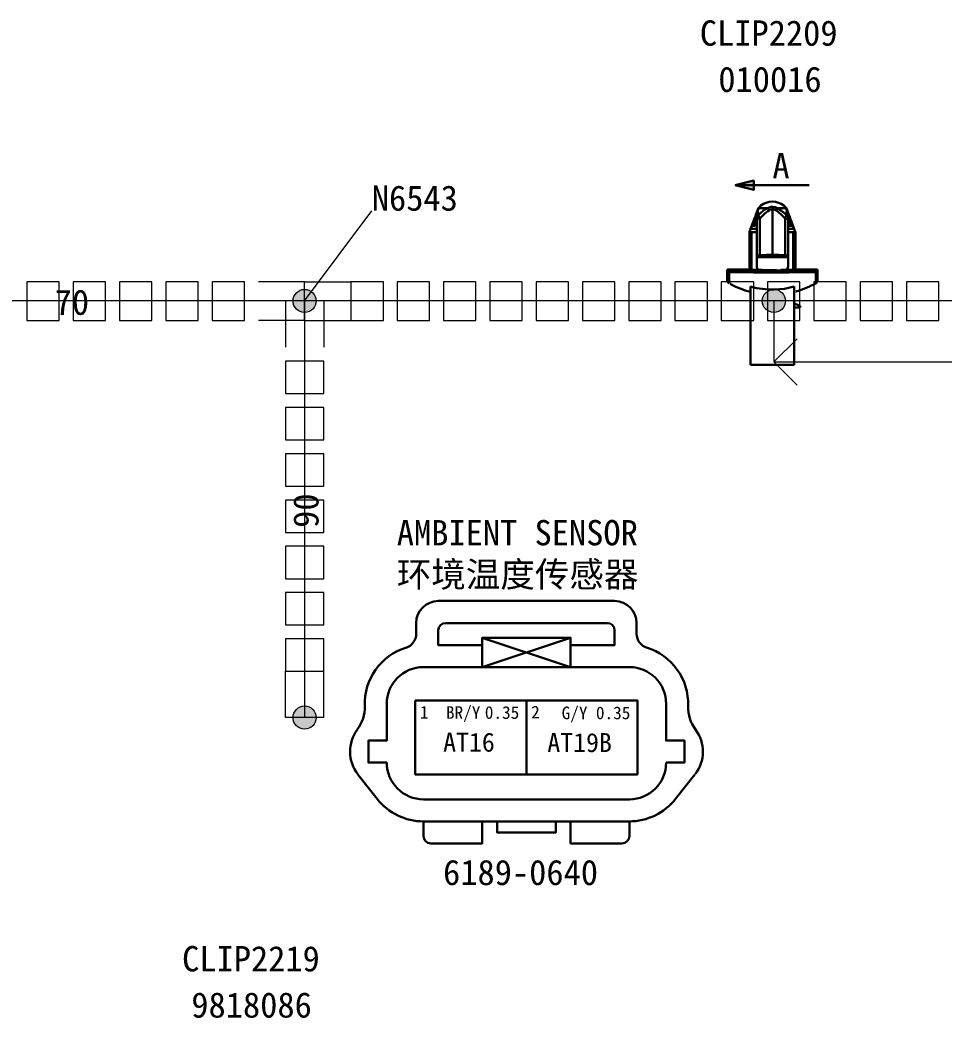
# Model space of a CAD drawing. Header units: millimetres. Extents: x 6 to 3615, y -854 to 0.
# Drawn here: x 1973.8 to 2073.6, y -542.7 to -434.8 of the extents above; entities that cross this region are included whole.
import ezdxf

# ---------------------------------------------------------------- set-up
doc = ezdxf.new("R2010")
doc.units = ezdxf.units.MM
doc.styles.add('4eff5b8b_Style', font='simfang.ttf')

msp = doc.modelspace()

# ---------------------------------------------------------------- hatches: boundary and pattern name
msp.add_hatch(color=256).paths.add_polyline_path([(2053.06, -453.19), (2051.06, -452.69), (2053.06, -452.19)])
h = msp.add_hatch(color=256)
edge = h.paths.add_edge_path()
edge.add_arc((2004.56, -465.19), 1.25, 0, 360)
h = msp.add_hatch(color=256)
edge = h.paths.add_edge_path()
edge.add_arc((2004.56, -465.19), 1.25, 0, 360)
h = msp.add_hatch(color=256)
edge = h.paths.add_edge_path()
edge.add_arc((2055.24, -465.19), 1.25, 0, 360)
h = msp.add_hatch(color=256)
edge = h.paths.add_edge_path()
edge.add_arc((2055.24, -465.19), 1.25, 0, 360)
h = msp.add_hatch(color=256)
edge = h.paths.add_edge_path()
edge.add_arc((2004.56, -510.19), 1.25, 0, 360)
h = msp.add_hatch(color=256)
edge = h.paths.add_edge_path()
edge.add_arc((2004.56, -510.19), 1.25, 0, 360)

# ---------------------------------------------------------------- linework, layer by layer
at = {"linetype": 'Continuous', "lineweight": 30}
for p, q in [((2051.06, -452.69), (2053.06, -452.19)), ((2051.06, -452.69), (2053.06, -452.19)), ((2051.06, -452.69), (2053.06, -453.19)), ((2053.06, -453.19), (2051.06, -452.69)), ((2053.06, -452.19), (2053.06, -453.19)), ((2053.06, -452.19), (2053.06, -453.19))]:
    msp.add_line(p, q, dxfattribs=at)
at = {"linetype": 'Continuous', "lineweight": 0}
for p, q in [((1978.06, -463.11), (1974.56, -463.11)), ((1974.56, -463.11), (1974.56, -467.28)), ((1978.06, -467.28), (1978.06, -463.11)), ((1983.06, -463.11), (1979.56, -463.11)), ((1979.56, -463.11), (1979.56, -467.28)), ((1983.06, -467.28), (1983.06, -463.11)), ((1988.06, -463.11), (1984.56, -463.11)), ((1984.56, -463.11), (1984.56, -467.28)), ((1988.06, -467.28), (1988.06, -463.11)), ((1993.06, -463.11), (1989.56, -463.11)), ((1989.56, -463.11), (1989.56, -467.28)), ((1993.06, -467.28), (1993.06, -463.11)), ((1998.06, -463.11), (1994.56, -463.11)), ((1994.56, -463.11), (1994.56, -467.28)), ((1998.06, -467.28), (1998.06, -463.11)), ((2013.06, -463.11), (2009.56, -463.11)), ((2009.56, -463.11), (2009.56, -467.28)), ((2013.06, -467.28), (2013.06, -463.11)), ((2018.06, -463.11), (2014.56, -463.11)), ((2014.56, -463.11), (2014.56, -467.28)), ((2018.06, -467.28), (2018.06, -463.11)), ((2023.06, -463.11), (2019.56, -463.11)), ((2019.56, -463.11), (2019.56, -467.28)), ((2023.06, -467.28), (2023.06, -463.11)), ((2028.06, -463.11), (2024.56, -463.11)), ((2024.56, -463.11), (2024.56, -467.28)), ((2028.06, -467.28), (2028.06, -463.11)), ((2033.06, -463.11), (2029.56, -463.11)), ((2029.56, -463.11), (2029.56, -467.28)), ((2033.06, -467.28), (2033.06, -463.11)), ((2038.06, -463.11), (2034.56, -463.11)), ((2034.56, -463.11), (2034.56, -467.28)), ((2038.06, -467.28), (2038.06, -463.11)), ((2043.06, -463.11), (2039.56, -463.11)), ((2039.56, -463.11), (2039.56, -467.28)), ((2043.06, -467.28), (2043.06, -463.11)), ((2048.06, -463.11), (2044.56, -463.11)), ((2044.56, -463.11), (2044.56, -467.28)), ((2048.06, -467.28), (2048.06, -463.11)), ((2053.06, -463.11), (2049.56, -463.11)), ((2049.56, -463.11), (2049.56, -467.28)), ((2053.06, -467.28), (2053.06, -463.11)), ((2058.06, -463.11), (2054.56, -463.11)), ((2054.56, -463.11), (2054.56, -467.28)), ((2058.06, -467.28), (2058.06, -463.11)), ((2063.06, -463.11), (2059.56, -463.11)), ((2059.56, -463.11), (2059.56, -467.28)), ((2063.06, -467.28), (2063.06, -463.11)), ((2068.06, -463.11), (2064.56, -463.11)), ((2064.56, -463.11), (2064.56, -467.28)), ((2068.06, -467.28), (2068.06, -463.11)), ((2073.06, -463.11), (2069.56, -463.11)), ((2069.56, -463.11), (2069.56, -467.28)), ((2073.06, -467.28), (2073.06, -463.11)), ((1974.56, -467.28), (1978.06, -467.28)), ((1974.56, -467.28), (1974.56, -467.28)), ((1979.56, -467.28), (1983.06, -467.28)), ((1979.56, -467.28), (1979.56, -467.28)), ((1984.56, -467.28), (1988.06, -467.28)), ((1984.56, -467.28), (1984.56, -467.28)), ((1989.56, -467.28), (1993.06, -467.28)), ((1989.56, -467.28), (1989.56, -467.28)), ((1994.56, -467.28), (1998.06, -467.28)), ((1994.56, -467.28), (1994.56, -467.28)), ((2009.56, -467.28), (2013.06, -467.28)), ((2009.56, -467.28), (2009.56, -467.28)), ((2014.56, -467.28), (2018.06, -467.28)), ((2014.56, -467.28), (2014.56, -467.28)), ((2019.56, -467.28), (2023.06, -467.28)), ((2019.56, -467.28), (2019.56, -467.28)), ((2024.56, -467.28), (2028.06, -467.28)), ((2024.56, -467.28), (2024.56, -467.28)), ((2029.56, -467.28), (2033.06, -467.28)), ((2029.56, -467.28), (2029.56, -467.28)), ((2034.56, -467.28), (2038.06, -467.28)), ((2034.56, -467.28), (2034.56, -467.28)), ((2039.56, -467.28), (2043.06, -467.28)), ((2039.56, -467.28), (2039.56, -467.28)), ((2044.56, -467.28), (2048.06, -467.28)), ((2044.56, -467.28), (2044.56, -467.28)), ((2049.56, -467.28), (2053.06, -467.28)), ((2049.56, -467.28), (2049.56, -467.28)), ((2054.56, -467.28), (2058.06, -467.28)), ((2054.56, -467.28), (2054.56, -467.28)), ((2059.56, -467.28), (2063.06, -467.28)), ((2059.56, -467.28), (2059.56, -467.28)), ((2064.56, -467.28), (2068.06, -467.28)), ((2064.56, -467.28), (2064.56, -467.28)), ((2069.56, -467.28), (2073.06, -467.28)), ((2069.56, -467.28), (2069.56, -467.28)), ((2006.65, -471.69), (2002.48, -471.69)), ((2002.48, -471.69), (2002.48, -475.19)), ((2006.65, -475.19), (2006.65, -471.69)), ((2002.48, -475.19), (2006.65, -475.19)), ((2006.65, -475.19), (2006.65, -475.19)), ((2006.65, -476.69), (2002.48, -476.69)), ((2002.48, -476.69), (2002.48, -480.19)), ((2006.65, -480.19), (2006.65, -476.69)), ((2002.48, -480.19), (2006.65, -480.19)), ((2006.65, -480.19), (2006.65, -480.19)), ((2006.65, -481.69), (2002.48, -481.69)), ((2002.48, -481.69), (2002.48, -485.19)), ((2006.65, -485.19), (2006.65, -481.69)), ((2002.48, -485.19), (2006.65, -485.19)), ((2006.65, -485.19), (2006.65, -485.19)), ((2006.65, -486.69), (2002.48, -486.69)), ((2002.48, -486.69), (2002.48, -490.19)), ((2006.65, -490.19), (2006.65, -486.69)), ((2002.48, -490.19), (2006.65, -490.19)), ((2006.65, -490.19), (2006.65, -490.19)), ((2006.65, -491.69), (2002.48, -491.69)), ((2002.48, -491.69), (2002.48, -495.19)), ((2006.65, -495.19), (2006.65, -491.69)), ((2002.48, -495.19), (2006.65, -495.19)), ((2006.65, -495.19), (2006.65, -495.19)), ((2006.65, -496.69), (2002.48, -496.69)), ((2002.48, -496.69), (2002.48, -500.19)), ((2006.65, -500.19), (2006.65, -496.69)), ((2002.48, -500.19), (2006.65, -500.19)), ((2006.65, -500.19), (2006.65, -500.19)), ((2006.65, -501.69), (2002.48, -501.69)), ((2002.48, -501.69), (2002.48, -505.19)), ((2006.65, -505.19), (2006.65, -501.69)), ((2002.48, -505.19), (2006.65, -505.19)), ((2006.65, -505.19), (2006.65, -505.19))]:
    msp.add_line(p, q, dxfattribs=at)
at = {"linetype": 'Continuous', "lineweight": 30}
msp.add_lwpolyline([(2051.06, -452.69), (2053.06, -452.19), (2053.06, -453.19)], close=True, dxfattribs=at)
for points in [[(2059.06, -452.69), (2051.06, -452.69)], [(2053.84, -454.89), (2053.6, -455.12)], [(2054.11, -454.7), (2053.84, -454.89)], [(2054.42, -454.57), (2054.11, -454.7)], [(2054.74, -454.48), (2054.42, -454.57)], [(2055.08, -454.45), (2054.74, -454.48)], [(2054.96, -455.02), (2055.08, -455.02)], [(2055.41, -454.48), (2055.08, -454.45)], [(2055.08, -455.02), (2055.08, -455.14)], [(2055.08, -455.02), (2055.28, -455.04)], [(2055.74, -454.57), (2055.41, -454.48)], [(2056.04, -454.7), (2055.74, -454.57)], [(2056.32, -454.89), (2056.04, -454.7)], [(2056.56, -455.12), (2056.32, -454.89)], [(2053.18, -456.17), (2053.24, -456.01)], [(2053.24, -456.01), (2053.18, -456.17)], [(2053.29, -455.88), (2053.24, -456.01)], [(2053.25, -456.34), (2053.3, -456.09)], [(2053.29, -455.88), (2053.43, -455.5)], [(2053.29, -455.88), (2053.32, -455.79)], [(2053.3, -455.91), (2053.29, -455.88)], [(2053.33, -455.94), (2053.3, -455.91)], [(2053.3, -456.09), (2053.33, -455.94)], [(2053.32, -455.79), (2053.35, -455.7)], [(2053.35, -455.83), (2053.33, -455.94)], [(2053.33, -455.94), (2053.37, -455.94)], [(2053.43, -455.5), (2053.35, -455.7)], [(2053.35, -455.7), (2053.39, -455.63)], [(2053.36, -455.71), (2053.35, -455.7)], [(2053.38, -455.72), (2053.35, -455.83)], [(2053.36, -455.71), (2053.38, -455.72)], [(2053.37, -455.94), (2053.39, -455.94)], [(2053.38, -455.72), (2053.39, -455.69)], [(2053.39, -455.69), (2053.44, -455.6)], [(2053.41, -455.6), (2053.39, -455.63)], [(2053.41, -455.64), (2053.39, -455.69)], [(2053.41, -455.74), (2053.39, -455.83)], [(2053.39, -455.83), (2053.39, -455.94)], [(2053.39, -456.14), (2053.39, -455.94)], [(2053.39, -455.94), (2053.39, -456.41)], [(2053.39, -456.14), (2053.4, -456.07)], [(2053.43, -456), (2053.4, -456.07)], [(2053.41, -455.6), (2053.44, -455.57)], [(2053.43, -455.66), (2053.41, -455.74)], [(2053.46, -455.42), (2053.43, -455.5)], [(2053.43, -455.5), (2053.46, -455.42)], [(2053.47, -455.59), (2053.43, -455.66)], [(2053.49, -455.94), (2053.43, -456)], [(2053.44, -455.57), (2053.46, -455.55)], [(2053.44, -455.6), (2053.46, -455.58)], [(2053.46, -455.42), (2053.5, -455.32)], [(2053.46, -455.55), (2053.47, -455.54)], [(2053.46, -455.58), (2053.47, -455.57)], [(2053.47, -455.54), (2053.48, -455.54)], [(2053.47, -455.57), (2053.48, -455.56)], [(2053.48, -455.58), (2053.47, -455.59)], [(2053.47, -455.59), (2053.48, -455.58)], [(2053.48, -455.54), (2053.49, -455.54)], [(2053.48, -455.58), (2053.49, -455.56)], [(2053.48, -455.56), (2053.48, -455.57)], [(2053.48, -455.56), (2053.48, -455.56)], [(2053.48, -455.56), (2053.48, -455.56)], [(2053.48, -455.56), (2053.48, -455.56)], [(2053.48, -455.57), (2053.48, -455.58)], [(2053.49, -455.53), (2053.5, -455.53)], [(2053.49, -455.54), (2053.49, -455.53)], [(2053.49, -455.55), (2053.5, -455.54)], [(2053.49, -455.56), (2053.49, -455.55)], [(2053.57, -455.89), (2053.49, -455.94)], [(2053.52, -455.25), (2053.5, -455.32)], [(2053.51, -455.27), (2053.5, -455.32)], [(2053.5, -455.46), (2053.54, -455.32)], [(2053.51, -455.45), (2053.5, -455.46)], [(2053.5, -455.46), (2053.5, -455.53)], [(2053.5, -455.54), (2053.5, -455.53)], [(2053.54, -455.21), (2053.51, -455.27)], [(2053.52, -455.25), (2053.51, -455.27)], [(2053.51, -455.45), (2053.52, -455.52)], [(2053.54, -455.21), (2053.52, -455.25)], [(2053.54, -455.22), (2053.52, -455.25)], [(2053.52, -455.52), (2053.54, -455.66)], [(2053.54, -455.21), (2053.59, -455.13)], [(2053.59, -455.16), (2053.54, -455.21)], [(2053.56, -455.26), (2053.54, -455.32)], [(2053.54, -455.66), (2053.57, -455.89)], [(2053.56, -455.26), (2053.58, -455.19)], [(2053.6, -455.12), (2053.57, -455.17)], [(2053.57, -455.89), (2053.84, -455.65)], [(2053.57, -455.91), (2053.57, -455.89)], [(2053.61, -456.01), (2053.57, -455.91)], [(2053.59, -455.16), (2053.58, -455.19)], [(2053.59, -455.13), (2053.6, -455.12)], [(2053.59, -455.16), (2053.59, -455.13)], [(2053.65, -455.16), (2053.59, -455.16)], [(2053.66, -456.12), (2053.61, -456.01)], [(2053.65, -455.16), (2053.76, -455.16)], [(2053.71, -456.27), (2053.98, -456.01)], [(2053.76, -455.16), (2053.91, -455.16)], [(2053.84, -455.65), (2054.09, -455.45)], [(2053.91, -455.16), (2054.1, -455.16)], [(2053.98, -456.01), (2054.29, -455.72)], [(2054.28, -455.31), (2054.09, -455.45)], [(2054.33, -455.16), (2054.1, -455.16)], [(2054.28, -455.31), (2054.43, -455.23)], [(2054.29, -455.72), (2054.39, -455.63)], [(2054.58, -455.16), (2054.33, -455.16)], [(2054.39, -455.63), (2054.58, -455.48)], [(2054.43, -455.23), (2054.58, -455.16)], [(2054.73, -455.08), (2054.58, -455.16)], [(2054.67, -455.27), (2054.58, -455.16)], [(2054.58, -455.48), (2054.75, -455.37)], [(2054.75, -455.37), (2054.67, -455.27)], [(2054.84, -455.04), (2054.73, -455.08)], [(2054.75, -455.37), (2054.78, -455.35)], [(2054.78, -455.35), (2054.92, -455.3)], [(2054.84, -455.04), (2054.96, -455.02)], [(2054.92, -455.3), (2055.08, -455.28)], [(2055.08, -455.14), (2055.08, -455.28)], [(2055.08, -455.28), (2055.08, -460.21)], [(2055.12, -455.28), (2055.08, -455.28)], [(2055.27, -455.31), (2055.12, -455.28)], [(2055.41, -455.37), (2055.27, -455.31)], [(2055.28, -455.04), (2055.38, -455.06)], [(2055.38, -455.06), (2055.48, -455.1)], [(2055.49, -455.25), (2055.41, -455.37)], [(2055.41, -455.37), (2055.55, -455.46)], [(2055.48, -455.1), (2055.58, -455.16)], [(2055.58, -455.16), (2055.49, -455.25)], [(2055.55, -455.46), (2055.74, -455.61)], [(2055.58, -455.16), (2055.79, -455.26)], [(2055.83, -455.16), (2055.58, -455.16)], [(2055.74, -455.61), (2056.07, -455.9)], [(2055.79, -455.26), (2056.07, -455.44)], [(2055.83, -455.16), (2056.05, -455.16)], [(2056.05, -455.16), (2056.24, -455.16)], [(2056.07, -455.44), (2056.28, -455.62)], [(2056.07, -455.9), (2056.45, -456.27)], [(2056.4, -455.16), (2056.24, -455.16)], [(2056.28, -455.62), (2056.59, -455.89)], [(2056.51, -455.16), (2056.4, -455.16)], [(2056.57, -455.16), (2056.51, -455.16)], [(2056.51, -456.1), (2056.55, -455.98)], [(2056.55, -455.98), (2056.59, -455.89)], [(2056.56, -455.12), (2056.56, -455.13)], [(2056.56, -455.12), (2056.59, -455.17)], [(2056.56, -455.13), (2056.61, -455.21)], [(2056.56, -455.13), (2056.57, -455.16)], [(2056.58, -455.19), (2056.57, -455.16)], [(2056.57, -455.16), (2056.61, -455.21)], [(2056.6, -455.25), (2056.58, -455.19)], [(2056.59, -455.89), (2056.6, -455.79)], [(2056.59, -455.89), (2056.67, -455.94)], [(2056.61, -455.31), (2056.6, -455.25)], [(2056.6, -455.79), (2056.62, -455.6)], [(2056.61, -455.21), (2056.63, -455.25)], [(2056.61, -455.21), (2056.64, -455.27)], [(2056.66, -455.46), (2056.61, -455.31)], [(2056.65, -455.45), (2056.62, -455.6)], [(2056.63, -455.25), (2056.64, -455.27)], [(2056.64, -455.27), (2056.63, -455.25)], [(2056.63, -455.25), (2056.64, -455.27)], [(2056.64, -455.27), (2056.66, -455.32)], [(2056.65, -455.45), (2056.66, -455.46)], [(2056.69, -455.39), (2056.66, -455.32)], [(2056.66, -455.53), (2056.66, -455.46)], [(2056.66, -455.53), (2056.66, -455.54)], [(2056.66, -455.53), (2056.66, -455.53)], [(2056.67, -455.54), (2056.66, -455.53)], [(2056.66, -455.54), (2056.66, -455.55)], [(2056.66, -455.55), (2056.67, -455.56)], [(2056.68, -455.54), (2056.67, -455.54)], [(2056.67, -455.56), (2056.68, -455.58)], [(2056.67, -455.56), (2056.67, -455.57)], [(2056.67, -455.56), (2056.67, -455.56)], [(2056.68, -455.56), (2056.67, -455.56)], [(2056.67, -455.57), (2056.68, -455.59)], [(2056.73, -456), (2056.67, -455.94)], [(2056.69, -455.55), (2056.68, -455.54)], [(2056.68, -455.56), (2056.68, -455.56)], [(2056.68, -455.56), (2056.68, -455.56)], [(2056.69, -455.57), (2056.68, -455.56)], [(2056.68, -455.58), (2056.68, -455.59)], [(2056.72, -455.67), (2056.68, -455.59)], [(2056.69, -455.39), (2056.72, -455.48)], [(2056.72, -455.48), (2056.69, -455.39)], [(2056.69, -455.55), (2056.71, -455.56)], [(2056.69, -455.57), (2056.7, -455.58)], [(2056.7, -455.58), (2056.7, -455.58)], [(2056.73, -455.62), (2056.7, -455.58)], [(2056.73, -455.59), (2056.71, -455.56)], [(2056.76, -455.6), (2056.72, -455.48)], [(2056.72, -455.67), (2056.75, -455.75)], [(2056.76, -455.62), (2056.73, -455.59)], [(2056.77, -455.72), (2056.73, -455.62)], [(2056.76, -456.07), (2056.73, -456)], [(2056.75, -455.75), (2056.77, -455.84)], [(2056.86, -455.88), (2056.76, -455.6)], [(2056.8, -455.7), (2056.76, -455.6)], [(2056.8, -455.7), (2056.76, -455.62)], [(2056.77, -456.14), (2056.76, -456.07)], [(2056.77, -455.72), (2056.79, -455.71)], [(2056.81, -455.83), (2056.77, -455.72)], [(2056.77, -455.94), (2056.77, -455.84)], [(2056.77, -455.94), (2056.77, -456.14)], [(2056.79, -455.94), (2056.77, -455.94)], [(2056.79, -455.71), (2056.8, -455.7)], [(2056.83, -455.94), (2056.79, -455.94)], [(2056.82, -455.75), (2056.8, -455.7)], [(2056.83, -455.94), (2056.81, -455.83)], [(2056.86, -455.88), (2056.82, -455.75)], [(2056.86, -455.91), (2056.83, -455.94)], [(2056.87, -456.13), (2056.83, -455.94)], [(2056.86, -455.88), (2056.86, -455.91)], [(2056.89, -455.94), (2056.86, -455.88)], [(2056.95, -456.1), (2056.89, -455.94)], [(2052.96, -456.76), (2052.72, -457.4)], [(2052.88, -457.11), (2052.82, -457.18)], [(2052.97, -457.07), (2052.88, -457.11)], [(2053.04, -456.55), (2052.96, -456.76)], [(2052.96, -456.76), (2052.99, -456.76)], [(2053.06, -457.06), (2052.97, -457.07)], [(2052.99, -456.76), (2053.06, -456.79)], [(2053.11, -456.35), (2053.04, -456.55)], [(2053.06, -456.79), (2053.15, -456.82)], [(2053.15, -456.82), (2053.06, -457.06)], [(2053.06, -457.06), (2053.15, -457.06)], [(2053.18, -456.17), (2053.11, -456.35)], [(2053.2, -456.57), (2053.15, -456.82)], [(2053.15, -456.82), (2053.15, -457.06)], [(2053.22, -457.05), (2053.15, -457.06)], [(2053.25, -456.34), (2053.2, -456.57)], [(2053.22, -457.05), (2053.29, -457.04)], [(2053.29, -457.04), (2053.34, -457.02)], [(2053.34, -457.02), (2053.37, -457.01)], [(2053.37, -457.01), (2053.39, -457.01)], [(2053.39, -456.18), (2053.39, -456.14)], [(2053.39, -456.28), (2053.39, -456.18)], [(2053.39, -456.41), (2053.39, -456.28)], [(2053.39, -456.41), (2053.41, -456.36)], [(2053.39, -460.34), (2053.39, -456.41)], [(2053.39, -457.01), (2053.39, -457.04)], [(2053.39, -457.1), (2053.39, -457.12)], [(2053.41, -456.36), (2053.47, -456.32)], [(2053.57, -456.29), (2053.47, -456.32)], [(2053.57, -456.29), (2053.68, -456.27)], [(2053.71, -456.27), (2053.66, -456.12)], [(2053.68, -456.27), (2053.71, -456.27)], [(2053.71, -460.24), (2053.71, -456.27)], [(2056.45, -456.27), (2056.46, -456.23)], [(2056.45, -460.24), (2056.45, -456.27)], [(2056.57, -456.28), (2056.45, -456.27)], [(2056.46, -456.23), (2056.51, -456.1)], [(2056.68, -456.32), (2056.57, -456.28)], [(2056.75, -456.36), (2056.68, -456.32)], [(2056.75, -456.36), (2056.77, -456.41)], [(2056.77, -456.14), (2056.77, -456.24)], [(2056.77, -456.24), (2056.77, -456.36)], [(2056.77, -456.36), (2056.77, -456.41)], [(2056.77, -457.3), (2056.77, -456.41)], [(2056.77, -456.41), (2056.77, -460.34)], [(2056.78, -457.01), (2056.77, -457.01)], [(2056.77, -457.08), (2056.77, -457.04)], [(2056.77, -457.04), (2056.77, -457.04)], [(2056.82, -457.02), (2056.78, -457.01)], [(2056.87, -457.04), (2056.82, -457.02)], [(2056.91, -456.34), (2056.87, -456.13)], [(2056.93, -457.05), (2056.87, -457.04)], [(2056.95, -456.52), (2056.91, -456.34)], [(2057.01, -457.06), (2056.93, -457.05)], [(2057.01, -456.27), (2056.95, -456.1)], [(2056.98, -456.67), (2056.95, -456.52)], [(2057.01, -456.82), (2056.98, -456.67)], [(2057.1, -456.5), (2057.01, -456.27)], [(2057.01, -456.27), (2057.1, -456.5)], [(2057.01, -456.82), (2057.1, -456.79)], [(2057.01, -456.82), (2057.1, -457.06)], [(2057.01, -457.06), (2057.01, -456.82)], [(2057.01, -457.06), (2057.1, -457.06)], [(2057.19, -456.76), (2057.1, -456.5)], [(2057.1, -456.79), (2057.17, -456.76)], [(2057.1, -457.06), (2057.16, -457.07)], [(2057.16, -457.07), (2057.21, -457.08)], [(2057.19, -456.76), (2057.17, -456.76)], [(2057.43, -457.4), (2057.19, -456.76)], [(2057.21, -457.08), (2057.29, -457.13)], [(2057.29, -457.13), (2057.35, -457.2)], [(2052.61, -457.7), (2052.6, -457.79)], [(2052.6, -461.8), (2052.6, -457.79)], [(2052.61, -457.7), (2052.68, -457.53)], [(2052.63, -457.65), (2052.61, -457.7)], [(2052.63, -457.65), (2052.68, -457.53)], [(2052.69, -457.71), (2052.63, -457.65)], [(2052.68, -457.53), (2052.72, -457.4)], [(2052.78, -457.74), (2052.69, -457.71)], [(2052.77, -457.27), (2052.72, -457.4)], [(2053.39, -457.4), (2052.72, -457.4)], [(2052.82, -457.18), (2052.77, -457.27)], [(2052.78, -457.74), (2052.83, -457.74)], [(2053.39, -457.74), (2052.83, -457.74)], [(2052.83, -461.81), (2052.83, -457.74)], [(2056.77, -457.3), (2056.77, -457.29)], [(2057.43, -457.4), (2056.77, -457.4)], [(2057.32, -457.74), (2056.77, -457.74)], [(2057.32, -457.74), (2057.42, -457.73)], [(2057.32, -461.81), (2057.32, -457.74)], [(2057.39, -457.3), (2057.35, -457.2)], [(2057.39, -457.3), (2057.43, -457.4)], [(2057.42, -457.73), (2057.5, -457.68)], [(2057.48, -457.53), (2057.43, -457.4)], [(2057.52, -457.65), (2057.48, -457.53)], [(2057.52, -457.65), (2057.5, -457.68)], [(2057.52, -457.65), (2057.54, -457.7)], [(2057.54, -457.7), (2057.56, -457.79)], [(2057.56, -461.8), (2057.56, -457.79)], [(2053.4, -460.31), (2053.39, -460.34)], [(2053.39, -460.44), (2053.39, -460.34)], [(2053.39, -460.34), (2053.39, -460.44)], [(2053.45, -460.28), (2053.4, -460.31)], [(2053.52, -460.26), (2053.45, -460.28)], [(2053.61, -460.24), (2053.52, -460.26)], [(2053.71, -460.24), (2053.61, -460.24)], [(2054.39, -460.21), (2053.71, -460.24)], [(2055.08, -460.21), (2054.39, -460.21)], [(2055.77, -460.21), (2055.08, -460.21)], [(2056.45, -460.24), (2055.77, -460.21)], [(2056.55, -460.24), (2056.45, -460.24)], [(2056.64, -460.26), (2056.55, -460.24)], [(2056.71, -460.28), (2056.64, -460.26)], [(2056.76, -460.31), (2056.71, -460.28)], [(2056.77, -460.34), (2056.76, -460.31)], [(2056.77, -460.34), (2056.77, -460.44)], [(2055.08, -460.44), (2053.39, -460.44)], [(2053.39, -461.46), (2053.39, -460.44)], [(2053.4, -461.58), (2053.39, -461.46)], [(2055.08, -460.44), (2056.77, -460.44)], [(2056.75, -461.58), (2056.77, -461.46)], [(2056.77, -460.44), (2056.77, -461.46)], [(2050.21, -461.81), (2050.2, -461.83)], [(2050.23, -461.92), (2050.2, -461.83)], [(2050.2, -461.83), (2050.2, -462.02)], [(2050.2, -462.02), (2050.2, -462.26)], [(2050.2, -462.02), (2050.2, -462.23)], [(2050.2, -462.46), (2050.2, -462.23)], [(2050.2, -462.26), (2050.2, -462.23)], [(2050.2, -462.26), (2050.2, -462.46)], [(2050.2, -462.46), (2050.2, -462.62)], [(2050.21, -461.81), (2050.26, -461.79)], [(2050.27, -461.98), (2050.23, -461.92)], [(2050.57, -461.78), (2050.26, -461.79)], [(2050.26, -461.79), (2050.26, -461.81)], [(2050.26, -461.81), (2050.27, -461.83)], [(2050.27, -461.83), (2050.28, -461.85)], [(2050.27, -461.98), (2050.33, -462.03)], [(2050.28, -461.85), (2050.3, -461.86)], [(2050.3, -461.86), (2050.33, -461.88)], [(2050.33, -461.88), (2050.34, -461.89)], [(2050.33, -462.03), (2050.4, -462.07)], [(2050.34, -461.89), (2050.71, -461.89)], [(2050.34, -461.93), (2050.34, -461.89)], [(2050.35, -461.98), (2050.34, -461.93)], [(2050.37, -462.03), (2050.35, -461.98)], [(2050.4, -462.07), (2050.37, -462.03)], [(2050.4, -462.07), (2050.71, -462.07)], [(2050.4, -462.35), (2050.4, -462.07)], [(2050.4, -462.51), (2050.4, -462.35)], [(2050.4, -462.63), (2050.4, -462.51)], [(2050.57, -461.78), (2050.91, -461.78)], [(2050.71, -461.89), (2051.12, -461.9)], [(2050.71, -462.07), (2051.08, -462.08)], [(2051.27, -461.78), (2050.91, -461.78)], [(2051.08, -462.08), (2051.38, -462.08)], [(2051.12, -461.9), (2051.55, -461.9)], [(2051.27, -461.78), (2051.46, -461.78)], [(2051.38, -462.08), (2051.64, -462.09)], [(2051.93, -461.79), (2051.46, -461.78)], [(2051.55, -461.9), (2052.01, -461.9)], [(2051.64, -462.09), (2051.89, -462.09)], [(2051.89, -462.09), (2052.14, -462.09)], [(2052.42, -461.8), (2051.93, -461.79)], [(2052.49, -461.91), (2052.01, -461.9)], [(2052.14, -462.09), (2052.53, -462.09)], [(2052.93, -461.81), (2052.42, -461.8)], [(2052.98, -461.91), (2052.49, -461.91)], [(2052.53, -462.09), (2053.01, -462.1)], [(2053.45, -461.83), (2052.93, -461.81)], [(2053.49, -461.91), (2052.98, -461.91)], [(2053.01, -462.1), (2053.3, -462.1)], [(2053.3, -462.1), (2053.78, -462.1)], [(2053.46, -461.69), (2053.4, -461.58)], [(2053.41, -461.61), (2053.4, -461.58)], [(2053.46, -461.69), (2053.4, -461.58)], [(2053.99, -461.84), (2053.45, -461.83)], [(2053.5, -461.74), (2053.46, -461.69)], [(2053.46, -461.69), (2053.55, -461.78)], [(2053.55, -461.78), (2053.46, -461.69)], [(2054.02, -461.91), (2053.49, -461.91)], [(2053.55, -461.78), (2053.65, -461.83)], [(2053.65, -461.83), (2053.55, -461.78)], [(2053.65, -461.83), (2053.63, -461.82)], [(2053.78, -462.1), (2054.13, -462.1)], [(2054.53, -461.85), (2053.99, -461.84)], [(2054.54, -461.92), (2054.02, -461.91)], [(2054.13, -462.1), (2054.47, -462.1)], [(2054.47, -462.1), (2054.78, -462.1)], [(2055.08, -461.85), (2054.53, -461.85)], [(2055.08, -461.92), (2054.54, -461.92)], [(2054.78, -462.1), (2055.08, -462.1)], [(2055.53, -461.85), (2055.08, -461.85)], [(2055.61, -461.92), (2055.08, -461.92)], [(2055.08, -462.1), (2055.35, -462.1)], [(2055.35, -462.1), (2055.65, -462.1)], [(2056.14, -461.91), (2055.53, -461.85)], [(2056.14, -461.91), (2055.61, -461.92)], [(2055.65, -462.1), (2056, -462.1)], [(2056.43, -461.84), (2055.98, -461.84)], [(2056, -462.1), (2056.38, -462.1)], [(2056.14, -461.91), (2056.66, -461.91)], [(2056.38, -462.1), (2056.85, -462.1)], [(2056.97, -461.82), (2056.43, -461.84)], [(2056.61, -461.78), (2056.5, -461.83)], [(2056.51, -461.83), (2056.61, -461.78)], [(2056.53, -461.82), (2056.51, -461.83)], [(2056.61, -461.78), (2056.7, -461.69)], [(2056.7, -461.69), (2056.61, -461.78)], [(2056.61, -461.78), (2056.66, -461.74)], [(2056.66, -461.91), (2057.17, -461.91)], [(2056.75, -461.58), (2056.7, -461.69)], [(2056.75, -461.58), (2056.7, -461.69)], [(2056.7, -461.69), (2056.74, -461.61)], [(2056.85, -462.1), (2057.27, -462.09)], [(2057.48, -461.8), (2056.97, -461.82)], [(2057.67, -461.91), (2057.17, -461.91)], [(2057.27, -462.09), (2057.63, -462.09)], [(2057.97, -461.79), (2057.48, -461.8)], [(2057.63, -462.09), (2057.89, -462.09)], [(2057.67, -461.91), (2058.15, -461.9)], [(2057.89, -462.09), (2058.3, -462.09)], [(2058.44, -461.78), (2057.97, -461.79)], [(2058.15, -461.9), (2058.61, -461.9)], [(2058.3, -462.09), (2058.4, -462.09)], [(2058.4, -462.09), (2058.77, -462.08)], [(2058.89, -461.78), (2058.44, -461.78)], [(2058.61, -461.9), (2059.04, -461.9)], [(2058.77, -462.08), (2059.12, -462.08)], [(2058.89, -461.78), (2059.25, -461.78)], [(2059.04, -461.9), (2059.45, -461.89)], [(2059.12, -462.08), (2059.43, -462.07)], [(2059.59, -461.78), (2059.25, -461.78)], [(2059.43, -462.07), (2059.76, -462.07)], [(2059.45, -461.89), (2059.82, -461.89)], [(2059.59, -461.78), (2059.9, -461.79)], [(2059.78, -462.03), (2059.76, -462.07)], [(2059.83, -462.03), (2059.76, -462.07)], [(2059.76, -462.07), (2059.76, -462.28)], [(2059.76, -462.49), (2059.76, -462.28)], [(2059.76, -462.68), (2059.76, -462.49)], [(2059.8, -461.98), (2059.78, -462.03)], [(2059.82, -461.93), (2059.8, -461.98)], [(2059.82, -461.89), (2059.85, -461.88)], [(2059.82, -461.93), (2059.82, -461.89)], [(2059.89, -461.98), (2059.83, -462.03)], [(2059.85, -461.88), (2059.86, -461.86)], [(2059.86, -461.86), (2059.88, -461.85)], [(2059.88, -461.85), (2059.89, -461.83)], [(2059.89, -461.83), (2059.9, -461.81)], [(2059.93, -461.92), (2059.89, -461.98)], [(2059.9, -461.81), (2059.9, -461.79)], [(2059.9, -461.79), (2059.94, -461.8)], [(2059.96, -461.83), (2059.93, -461.92)], [(2059.94, -461.8), (2059.96, -461.83)], [(2059.96, -462.02), (2059.96, -461.83)], [(2059.96, -462.17), (2059.96, -462.02)], [(2059.96, -462.02), (2059.96, -462.23)], [(2059.96, -462.3), (2059.96, -462.17)], [(2059.96, -462.23), (2059.96, -462.3)], [(2059.96, -462.42), (2059.96, -462.3)], [(2059.96, -462.52), (2059.96, -462.42)], [(2059.96, -462.62), (2059.96, -462.52)], [(2059.96, -462.55), (2059.96, -462.7)], [(2050.2, -462.62), (2050.2, -462.76)], [(2050.2, -462.73), (2050.2, -462.72)], [(2050.2, -462.73), (2050.2, -462.73)], [(2050.2, -462.86), (2050.2, -462.76)], [(2050.2, -462.76), (2050.2, -462.86)], [(2050.2, -462.91), (2050.2, -462.86)], [(2050.2, -462.86), (2050.2, -462.91)], [(2050.2, -462.91), (2050.2, -462.92)], [(2050.2, -462.91), (2050.2, -462.92)], [(2050.2, -462.92), (2050.2, -462.99)], [(2050.21, -463.04), (2050.2, -462.92)], [(2050.2, -462.92), (2050.21, -463.04)], [(2050.2, -462.92), (2050.2, -462.92)], [(2050.21, -463.04), (2050.25, -463.13)], [(2050.25, -463.13), (2050.32, -463.22)], [(2050.32, -463.22), (2050.4, -463.28)], [(2050.4, -462.63), (2050.4, -462.75)], [(2050.4, -462.86), (2050.4, -462.75)], [(2050.4, -463.01), (2050.4, -462.86)], [(2050.4, -463.13), (2050.4, -463.01)], [(2050.4, -463.13), (2050.4, -463.2)], [(2050.4, -463.2), (2050.4, -463.24)], [(2050.4, -463.27), (2050.4, -463.24)], [(2050.4, -463.27), (2050.4, -463.28)], [(2059.76, -462.85), (2059.76, -462.68)], [(2059.76, -462.96), (2059.76, -462.85)], [(2059.76, -462.96), (2059.76, -463.05)], [(2059.76, -463.05), (2059.76, -463.17)], [(2059.76, -463.17), (2059.76, -463.24)], [(2059.84, -463.22), (2059.76, -463.28)], [(2059.76, -463.24), (2059.76, -463.27)], [(2059.76, -463.27), (2059.76, -463.28)], [(2059.84, -463.22), (2059.91, -463.13)], [(2059.95, -463.04), (2059.91, -463.13)], [(2059.96, -462.92), (2059.95, -462.99)], [(2059.95, -463.04), (2059.96, -462.92)], [(2059.96, -462.7), (2059.96, -462.62)], [(2059.96, -462.7), (2059.96, -462.62)], [(2059.96, -462.77), (2059.96, -462.7)], [(2059.96, -462.77), (2059.96, -462.82)], [(2059.96, -462.82), (2059.96, -462.77)], [(2059.96, -462.82), (2059.96, -462.87)], [(2059.96, -462.87), (2059.96, -462.82)], [(2059.96, -462.87), (2059.96, -462.9)], [(2059.96, -462.92), (2059.96, -462.9)], [(2059.96, -462.92), (2059.96, -462.92)], [(2059.96, -462.92), (2059.96, -462.92)], [(2052.72, -463.64), (2053.35, -463.79)], [(2052.72, -463.64), (2052.72, -468.09)], [(2052.72, -463.64), (2052.72, -463.84)], [(2052.72, -463.84), (2052.72, -463.98)], [(2052.72, -463.98), (2052.72, -464.05)], [(2052.72, -464.05), (2052.72, -464.08)], [(2052.72, -464.33), (2052.72, -464.44)], [(2053.35, -463.79), (2054, -463.89)], [(2054, -463.89), (2054.65, -463.95)], [(2054.65, -463.95), (2055.3, -463.96)], [(2055.3, -463.96), (2055.84, -463.92)], [(2055.84, -463.92), (2056.38, -463.86)], [(2056.38, -463.86), (2056.83, -463.78)], [(2057.44, -463.64), (2056.83, -463.78)], [(2057.44, -467.94), (2057.44, -463.64)], [(2057.44, -463.94), (2057.44, -463.9)], [(2057.44, -463.94), (2057.44, -464.44)], [(2057.44, -463.99), (2057.44, -463.94)], [(2057.44, -464.21), (2057.54, -464.18)], [(2057.44, -464.19), (2057.44, -464.18)], [(2057.44, -465.46), (2058.09, -465.72)], [(2057.44, -467.02), (2057.44, -465.52)], [(2058.09, -465.72), (2058.09, -465.88)], [(2057.44, -465.88), (2058.09, -465.88)], [(2057.44, -467.02), (2057.43, -472.07)], [(2052.72, -468.09), (2052.71, -468.17)], [(2052.72, -468.17), (2052.71, -468.17)], [(2052.72, -468.17), (2052.71, -472.07)], [(2057.43, -472.07), (2052.71, -472.07)], [(2018.99, -497.6), (2038.04, -497.6)], [(2016.6, -499.98), (2016.6, -501.14)], [(2019.78, -499.98), (2037.24, -499.98)], [(2040.42, -501.14), (2040.42, -499.98)], [(2018.99, -500.77), (2018.99, -502.36), (2023.75, -502.36)], [(2033.28, -502.36), (2038.04, -502.36), (2038.04, -500.77)], [(2023.75, -501.57), (2033.28, -504.74), (2033.28, -501.57), (2023.75, -501.57), (2023.75, -504.74), (2033.28, -501.57)], [(2017.4, -504.74), (2039.63, -504.74)], [(2013.43, -508.71), (2013.43, -512.68), (2011.45, -512.68), (2011.45, -515.06), (2013.43, -515.06)], [(2016.51, -508.34), (2016.51, -516.34), (2040.51, -516.34), (2040.51, -508.34), (2016.51, -508.34)], [(2028.51, -508.34), (2028.51, -516.34)], [(2043.6, -515.06), (2045.58, -515.06), (2045.58, -512.68), (2043.6, -512.68), (2043.6, -508.71)], [(2012.41, -518.99), (2010.31, -516.33)], [(2046.71, -516.33), (2044.61, -518.99)], [(2017.4, -519.03), (2039.63, -519.03)], [(2039.63, -522.99), (2039.63, -521.41), (2017.4, -521.41), (2017.4, -522.99)], [(2018.19, -523.79), (2023.75, -523.79), (2023.75, -521.41)], [(2025.34, -521.41), (2025.34, -522.6), (2031.69, -522.6), (2031.69, -521.41)], [(2038.83, -523.79), (2033.28, -523.79), (2033.28, -521.41)]]:
    msp.add_lwpolyline(points, dxfattribs=at)
at = {"linetype": 'Continuous', "lineweight": 13}
for points in [[(2004.56, -465.19), (2011.81, -455.44)], [(2004.56, -465.19), (1954.56, -465.19)], [(2184.56, -465.19), (2004.56, -465.19)], [(2004.56, -465.19), (2004.56, -510.19)], [(2055.24, -465.19), (2055.24, -471.78)], [(2055.24, -471.78), (2057.74, -469.28)], [(2055.24, -471.78), (2101.73, -471.78)], [(2055.24, -471.78), (2057.74, -474.28)]]:
    msp.add_lwpolyline(points, dxfattribs=at)
at = {"linetype": 'Continuous', "lineweight": 0}
for points in [[(1974.56, -467.28), (1978.06, -467.28), (1978.06, -463.11), (1974.56, -463.11), (1974.56, -467.28)], [(1979.56, -467.28), (1983.06, -467.28), (1983.06, -463.11), (1979.56, -463.11), (1979.56, -467.28)], [(1984.56, -467.28), (1988.06, -467.28), (1988.06, -463.11), (1984.56, -463.11), (1984.56, -467.28)], [(1989.56, -467.28), (1993.06, -467.28), (1993.06, -463.11), (1989.56, -463.11), (1989.56, -467.28)], [(1994.56, -467.28), (1998.06, -467.28), (1998.06, -463.11), (1994.56, -463.11), (1994.56, -467.28)], [(2009.56, -467.28), (2013.06, -467.28), (2013.06, -463.11), (2009.56, -463.11), (2009.56, -467.28)], [(2014.56, -467.28), (2018.06, -467.28), (2018.06, -463.11), (2014.56, -463.11), (2014.56, -467.28)], [(2019.56, -467.28), (2023.06, -467.28), (2023.06, -463.11), (2019.56, -463.11), (2019.56, -467.28)], [(2024.56, -467.28), (2028.06, -467.28), (2028.06, -463.11), (2024.56, -463.11), (2024.56, -467.28)], [(2029.56, -467.28), (2033.06, -467.28), (2033.06, -463.11), (2029.56, -463.11), (2029.56, -467.28)], [(2034.56, -467.28), (2038.06, -467.28), (2038.06, -463.11), (2034.56, -463.11), (2034.56, -467.28)], [(2039.56, -467.28), (2043.06, -467.28), (2043.06, -463.11), (2039.56, -463.11), (2039.56, -467.28)], [(2044.56, -467.28), (2048.06, -467.28), (2048.06, -463.11), (2044.56, -463.11), (2044.56, -467.28)], [(2049.56, -467.28), (2053.06, -467.28), (2053.06, -463.11), (2049.56, -463.11), (2049.56, -467.28)], [(2054.56, -467.28), (2058.06, -467.28), (2058.06, -463.11), (2054.56, -463.11), (2054.56, -467.28)], [(2059.56, -467.28), (2063.06, -467.28), (2063.06, -463.11), (2059.56, -463.11), (2059.56, -467.28)], [(2064.56, -467.28), (2068.06, -467.28), (2068.06, -463.11), (2064.56, -463.11), (2064.56, -467.28)], [(2069.56, -467.28), (2073.06, -467.28), (2073.06, -463.11), (2069.56, -463.11), (2069.56, -467.28)], [(2006.65, -475.19), (2006.65, -471.69), (2002.48, -471.69), (2002.48, -475.19), (2006.65, -475.19)], [(2006.65, -480.19), (2006.65, -476.69), (2002.48, -476.69), (2002.48, -480.19), (2006.65, -480.19)], [(2006.65, -485.19), (2006.65, -481.69), (2002.48, -481.69), (2002.48, -485.19), (2006.65, -485.19)], [(2006.65, -490.19), (2006.65, -486.69), (2002.48, -486.69), (2002.48, -490.19), (2006.65, -490.19)], [(2006.65, -495.19), (2006.65, -491.69), (2002.48, -491.69), (2002.48, -495.19), (2006.65, -495.19)], [(2006.65, -500.19), (2006.65, -496.69), (2002.48, -496.69), (2002.48, -500.19), (2006.65, -500.19)], [(2006.65, -505.19), (2006.65, -501.69), (2002.48, -501.69), (2002.48, -505.19), (2006.65, -505.19)]]:
    msp.add_lwpolyline(points, close=True, dxfattribs=at)
for points in [[(2004.56, -463.11), (1999.56, -463.11)], [(2004.56, -467.28), (2004.56, -463.11)], [(2004.56, -463.11), (2009.56, -463.11)], [(2004.56, -467.28), (2004.56, -463.11)], [(2006.64, -465.19), (2002.48, -465.19)], [(2002.48, -465.19), (2002.48, -470.19)], [(2006.64, -465.19), (2006.65, -470.19)], [(2004.56, -467.28), (1999.56, -467.28)], [(2004.56, -467.28), (2009.56, -467.28)], [(2002.48, -510.19), (2002.48, -505.19)], [(2006.65, -510.19), (2006.64, -505.19)], [(2006.65, -510.19), (2002.48, -510.19)]]:
    msp.add_lwpolyline(points, dxfattribs=at)
at = {"linetype": 'Continuous', "lineweight": 13}
for centre in [(2004.56, -465.19), (2004.56, -465.19), (2004.56, -465.19), (2004.56, -465.19), (2055.24, -465.19), (2055.24, -465.19), (2055.24, -465.19), (2055.24, -465.19), (2004.56, -510.19), (2004.56, -510.19), (2004.56, -510.19), (2004.56, -510.19)]:
    msp.add_circle(centre, 1.25, dxfattribs=at)
at = {"linetype": 'Continuous', "lineweight": 30}
for centre, radius, start, end in [((2054.91, -455.43), 9.05, -119, -104), ((2055.25, -455.35), 9.12, -75, -60), ((2018.99, -499.98), 2.38, 90, -180), ((2038.04, -499.98), 2.38, 0, 90), ((2019.78, -500.77), 0.792, 90, -180), ((2037.25, -500.77), 0.792, 0, 90), ((2015.02, -501.14), 1.59, -73, 0), ((2042.01, -501.14), 1.59, -180, -107), ((2017.4, -508.71), 6.35, 107, -178), ((2039.63, -508.71), 6.35, -2, 73), ((2017.4, -508.71), 3.97, 90, -180), ((2039.63, -508.71), 3.97, 0, 90), ((2007.07, -509.09), 3.98, -37, 2), ((2049.96, -509.09), 3.98, 178, -143), ((2013.43, -513.87), 3.97, 143, -142), ((2043.6, -513.87), 3.97, -38, 37), ((2017.4, -515.06), 3.97, -180, -90), ((2039.63, -515.06), 3.97, -90, 0), ((2017.4, -515.05), 6.36, -142, -90), ((2039.62, -515.05), 6.36, -90, -38), ((2018.19, -523), 0.792, -180, -90), ((2038.84, -523), 0.792, -90, 0)]:
    msp.add_arc(centre, radius, start, end, dxfattribs=at)

# ---------------------------------------------------------------- texts
at = {"linetype": 'Continuous', "style": '4eff5b8b_Style'}
for s, height, p in [('CLIP2209', 2.734, (2047.24, -437.61)), ('010016', 2.734, (2049.24, -442.61)), ('A', 2.73, (2055.08, -451.95)), ('N6543', 2.734, (2011.81, -455.44)), ('70', 2.734, (1977.56, -466.69)), ('AMBIENT SENSOR', 2.7344, (2014.51, -491.59)), ('环境温度传感器', 2.734, (2014.51, -496.09)), ('BR/Y', 1.367, (2019.82, -510.33)), ('G/Y', 1.367, (2032.32, -510.37)), ('1', 1.37, (2017.02, -510.3)), ('0.35', 1.367, (2024.02, -510.33)), ('2', 1.37, (2029.02, -510.29)), ('0.35', 1.367, (2036.02, -510.37)), ('AT16', 2.051, (2019.52, -513.88)), ('AT19B', 2.051, (2030.77, -513.92)), ('6189-0640', 2.734, (2019.51, -528.29)), ('CLIP2219', 2.734, (1991.32, -537.61)), ('9818086', 2.734, (1992.32, -542.61))]:
    msp.add_text(s, height=height, dxfattribs=at).set_placement(p)
msp.add_text('90', height=2.734, rotation=-270, dxfattribs=at).set_placement((2006.06, -489.7))

doc.saveas('drawing.dxf')
